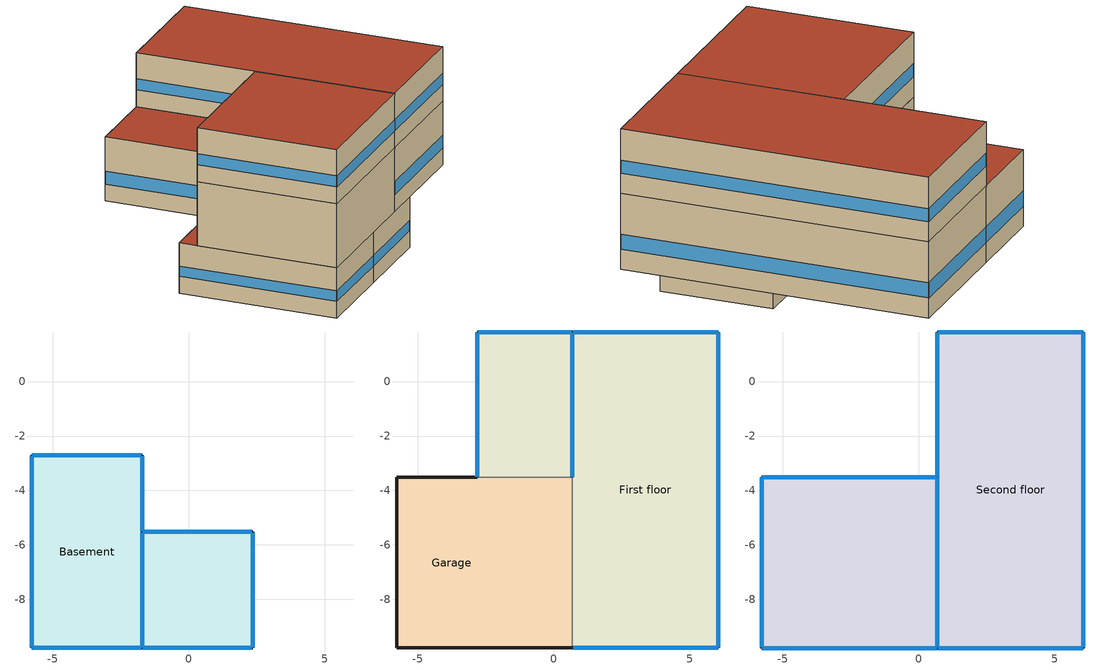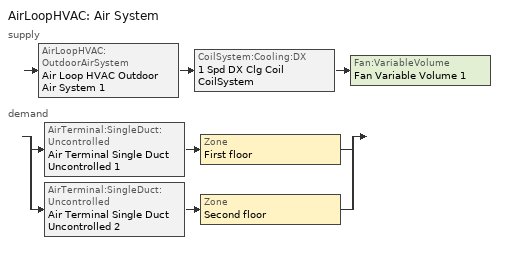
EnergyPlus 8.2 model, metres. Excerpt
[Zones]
Basement
 floor ground (ExtSlabCarpet 4in ClimateZone 1-8): 2.34,-5.52 2.34,-9.79 -1.71,-9.79 -1.71,-5.52 z-1.64; -1.71,-2.71 -1.71,-9.79 -5.78,-9.79 -5.78,-2.71 z-1.64
 wall outside (CBECS 1980-2004 ExtWall SteelFrame ClimateZone 5): -1.71,-9.79 -1.71,-5.52 -1.71,-2.71 -5.78,-2.71 -5.78,-9.79 -1.71,-9.79 2.34,-9.79 2.34,-5.52 -1.71,-5.52 z-1.64:0.65
 window (CBECS 1980-2004 ExtWindow ClimateZone 5): -1.71,-9.76 -1.71,-5.55 / -1.74,-2.71 -5.75,-2.71 / -5.75,-9.79 -1.74,-9.79 / 2.34,-9.76 2.34,-5.55 / -1.69,-9.79 2.31,-9.79 / 2.31,-5.52 -1.69,-5.52 / -5.78,-2.73 -5.78,-9.76 z-0.88:-0.42; -1.71,-5.49 -1.71,-2.73 z-0.88:-0.41
 roof outside (CBECS 1980-2004 ExtRoof IEAD ClimateZone 5b): -2.81,-3.51 -2.81,-2.71 -5.78,-2.71 -5.78,-3.51 z0.65
First floor
 floor to Basement (Interior Floor): 2.34,-5.52 2.34,-9.79 0.68,-9.79 0.68,-5.52 z0.65; -1.71,-2.71 -1.71,-3.51 -2.81,-3.51 -2.81,-2.71 z0.65
 floor ground (ExtSlabCarpet 4in ClimateZone 1-8): 0.68,1.82 0.68,-3.51 -1.71,-3.51 -1.71,-2.71 -2.81,-2.71 -2.81,1.82 z0.65; 6.04,1.82 6.04,-9.79 2.34,-9.79 2.34,-5.52 0.68,-5.52 0.68,1.82 z0.65
 wall outside (CBECS 1980-2004 ExtWall SteelFrame ClimateZone 5): 0.68,-9.79 6.04,-9.79 6.04,1.82 0.68,1.82 -2.81,1.82 -2.81,-3.51 / 0.68,1.82 0.68,-3.51 z0.65:3.54
 wall to Garage (Interior Wall): -2.81,-3.51 0.68,-3.51 0.68,-9.79 z0.65:3.54
 window (CBECS 1980-2004 ExtWindow ClimateZone 5): 0.66,1.82 -2.78,1.82 / 0.68,1.8 0.68,-3.49 / -2.81,1.8 -2.81,-3.49 / 6.04,-9.76 6.04,1.8 / 0.71,-9.79 6.02,-9.79 / 6.02,1.82 0.71,1.82 z1.41:1.99
 roof outside (CBECS 1980-2004 ExtRoof IEAD ClimateZone 5b): 0.68,-3.51 0.68,1.82 -2.81,1.82 -2.81,-3.51 z3.54
Garage
 floor to Basement (Interior Floor): 0.68,-5.52 0.68,-9.79 -1.71,-9.79 -1.71,-5.52 z0.65; -1.71,-3.51 -1.71,-9.79 -5.78,-9.79 -5.78,-3.51 z0.65
 floor ground (ExtSlabCarpet 4in ClimateZone 1-8): 0.68,-3.51 0.68,-5.52 -1.71,-5.52 -1.71,-3.51 z0.65
 wall outside (CBECS 1980-2004 ExtWall SteelFrame ClimateZone 5): -2.81,-3.51 -5.78,-3.51 -5.78,-9.79 0.68,-9.79 z0.65:3.54
Second floor
 floor to First floor (Interior Floor): 6.04,1.82 6.04,-9.79 0.68,-9.79 0.68,1.82 z3.54
 floor to Garage (Interior Floor): 0.68,-3.51 0.68,-9.79 -5.78,-9.79 -5.78,-3.51 z3.54
 wall outside (CBECS 1980-2004 ExtWall SteelFrame ClimateZone 5): 0.68,-3.51 0.68,-9.79 6.04,-9.79 6.04,1.82 0.68,1.82 0.68,-3.51 -5.78,-3.51 -5.78,-9.79 0.68,-9.79 z3.54:5.98
 window (CBECS 1980-2004 ExtWindow ClimateZone 5): 0.68,-3.54 0.68,-9.76 / 6.02,1.82 0.71,1.82 / 6.04,-9.76 6.04,1.8 / 0.71,-9.79 6.02,-9.79 / 0.68,1.8 0.68,-3.49 / -5.75,-9.79 0.66,-9.79 / 0.66,-3.51 -5.75,-3.51 / -5.78,-3.54 -5.78,-9.76 z4.3:4.79
 roof outside (CBECS 1980-2004 ExtRoof IEAD ClimateZone 5b): 6.04,-9.79 6.04,1.82 0.68,1.82 0.68,-9.79 z5.98; 0.68,-9.79 0.68,-3.51 -5.78,-3.51 -5.78,-9.79 z5.98
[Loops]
AirLoopHVAC 'Air System'
 supply: AirLoopHVAC:OutdoorAirSystem 'Air Loop HVAC Outdoor Air System 1' > CoilSystem:Cooling:DX '1 Spd DX Clg Coil CoilSystem' > Fan:VariableVolume 'Fan Variable Volume 1'
 demand: split
  | AirTerminal:SingleDuct:Uncontrolled 'Air Terminal Single Duct Uncontrolled 1' > Zone 'First floor'
  | AirTerminal:SingleDuct:Uncontrolled 'Air Terminal Single Duct Uncontrolled 2' > Zone 'Second floor'
[Building]
Building 1
[Site:Location]
Site 1: Latitude {deg}=39.74; Longitude {deg}=-105.18; Time Zone {hr}=-7; Elevation {m}=1829
[SizingPeriod:DesignDay] Month=7; Day of Month=21; Day Type=SummerDesignDay; Daily Dry-Bulb Temperature Range {deltaC}=15.2; Dry-Bulb Temperature Range Modifier Type=DefaultMultipliers; Barometric Pressure {Pa}=81198; Wind Speed {m/s}=4.9; Wind Direction {deg}=0; Rain Indicator=No; Snow Indicator=No; Daylight Saving Time Indicator=No; Solar Model Indicator=ASHRAETau; ASHRAE Clear Sky Optical Depth for Beam Irradiance (taub)=0.424; ASHRAE Clear Sky Optical Depth for Diffuse Irradiance (taud)=2.025
Name | Maximum Dry-Bulb Temperature {C} | Humidity Condition Type | Wetbulb or DewPoint at Maximum Dry-Bulb {C} | Enthalpy at Maximum Dry-Bulb {J/kg}
Denver Centennial  Golden   N Ann Clg .4% Condns DB=>MWB | 33 | Wetbulb | 15.7
Denver Centennial  Golden   N Ann Clg .4% Condns DP=>MDB | 20.2 | Dewpoint | 16.1
Denver Centennial  Golden   N Ann Clg .4% Condns Enth=>MDB | 27.3 | Enthalpy |  | 59700
Denver Centennial  Golden   N Ann Clg .4% Condns WB=>MDB | 27.3 | Wetbulb | 18.4
[Material] Thermal Absorptance=0.9
Name | Roughness | Thickness {m} | Conductivity {W/m-K} | Density {kg/m3} | Specific Heat {J/kg-K} | Solar Absorptance | Visible Absorptance
1/2IN Gypsum | Smooth | 0.0127 | 0.16 | 784.9 | 830 | 0.4 | 0.4
F16 Acoustic tile | MediumSmooth | 0.0191 | 0.06 | 368 | 590 | 0.3 | 0.3
G01a 19mm gypsum board | MediumSmooth | 0.019 | 0.16 | 800 | 1090 | 0.4 | 0.4
IEAD NonRes Roof Insulation-3.51 | MediumRough | 0.159569 | 0.049 | 265 | 836.8 | 0.7 | 0.7
M11 100mm lightweight concrete | MediumRough | 0.1016 | 0.53 | 1280 | 840 | 0.5 | 0.5
MAT-CC05 4 HW CONCRETE | Rough | 0.1016 | 1.311 | 2240 | 836.8 | 0.85 | 0.85
Metal Decking | MediumSmooth | 0.0015 | 45.006 | 7680 | 418.4 | 0.6 | 0.6
Roof Membrane | VeryRough | 0.0095 | 0.16 | 1121.29 | 1460 | 0.7 | 0.7
Steel Frame NonRes Wall Insulation-2.15 | MediumRough | 0.0895622 | 0.049 | 265 | 836.8 | 0.7 | 0.7
Wood Siding | MediumSmooth | 0.01 | 0.11 | 544.62 | 1210 | 0.78 | 0.78
[Material:AirGap]
Name | Thermal Resistance {m2-K/W}
F04 Wall air space resistance | 0.15
F05 Ceiling air space resistance | 0.18
[Material:NoMass]
CP02 CARPET PAD: Roughness=Smooth; Thermal Resistance {m2-K/W}=0.1; Thermal Absorptance=0.9; Solar Absorptance=0.8; Visible Absorptance=0.8
[WindowMaterial:SimpleGlazingSystem]
Fixed Window 3.35/0.39/0.31: U-Factor {W/m2-K}=3.35002; Solar Heat Gain Coefficient=0.39; Visible Transmittance=0.31
[Construction]
CBECS 1980-2004 ExtRoof IEAD ClimateZone 5b: Roof Membrane, IEAD NonRes Roof Insulation-3.51, Metal Decking
CBECS 1980-2004 ExtWall SteelFrame ClimateZone 5: Wood Siding, Steel Frame NonRes Wall Insulation-2.15, 1/2IN Gypsum
CBECS 1980-2004 ExtWindow ClimateZone 5: Fixed Window 3.35/0.39/0.31
ExtSlabCarpet 4in ClimateZone 1-8: MAT-CC05 4 HW CONCRETE, CP02 CARPET PAD
Interior Floor: F16 Acoustic tile, F05 Ceiling air space resistance, M11 100mm lightweight concrete
Interior Wall: G01a 19mm gypsum board, F04 Wall air space resistance, G01a 19mm gypsum board
[Zone]
Basement; First floor; Garage; Second floor
[ZoneControl:Thermostat] Control Object Type 1=ThermostatSetpoint:DualSetpoint
Name | Zone or ZoneList | Control Type Schedule | Control Name 1
First floor Thermostat | First floor | First floor Thermostat Schedule | Thermostat Setpoint Dual Setpoint 2
Second floor Thermostat | Second floor | Second floor Thermostat Schedule | Thermostat Setpoint Dual Setpoint 1
[ThermostatSetpoint:DualSetpoint] Heating Setpoint Temperature Schedule=MidriseApartment Apartment HtgSetp; Cooling Setpoint Temperature Schedule=MidriseApartment Apartment ClgSetp
Thermostat Setpoint Dual Setpoint 2; Thermostat Setpoint Dual Setpoint 1
[AirTerminal:SingleDuct:Uncontrolled] Availability Schedule=Always On Discrete; Maximum Air Flow Rate {m3/s}=AutoSize
Air Terminal Single Duct Uncontrolled 1; Air Terminal Single Duct Uncontrolled 2
[Zone equipment]
First floor: Air Terminal Single Duct Uncontrolled 1
Second floor: Air Terminal Single Duct Uncontrolled 2
[Sizing:Zone] Zone Cooling Design Supply Air Temperature Input Method=SupplyAirTemperature; Zone Cooling Design Supply Air Temperature {C}=14; Zone Heating Design Supply Air Temperature Input Method=SupplyAirTemperature; Zone Heating Design Supply Air Temperature {C}=40; Zone Cooling Design Supply Air Humidity Ratio {kgWater/kgDryAir}=0.0085; Zone Heating Design Supply Air Humidity Ratio {kgWater/kgDryAir}=0.008; Design Specification Outdoor Air Object=DOE Ref 1980-2004 - MidriseApartment - Corridor Ventilation; Cooling Design Air Flow Method=DesignDay; Cooling Design Air Flow Rate {m3/s}=0; Cooling Minimum Air Flow per Zone Floor Area {m3/s-m2}=0.000762; Cooling Minimum Air Flow {m3/s}=0; Cooling Minimum Air Flow Fraction=0; Heating Design Air Flow Method=DesignDay; Heating Design Air Flow Rate {m3/s}=0; Heating Maximum Air Flow per Zone Floor Area {m3/s-m2}=0.002032; Heating Maximum Air Flow {m3/s}=0.141576; Heating Maximum Air Flow Fraction=0.3
Name | Design Specification Zone Air Distribution Object
First floor | First floor Design Spec Zone Air Dist
Second floor | Second floor Design Spec Zone Air Dist
[DesignSpecification:ZoneAirDistribution] Zone Air Distribution Effectiveness in Cooling Mode=1; Zone Air Distribution Effectiveness in Heating Mode=1
First floor Design Spec Zone Air Dist; Second floor Design Spec Zone Air Dist
[Controller:MechanicalVentilation]
Controller Mechanical Ventilation 1: Availability Schedule=Always On Discrete; Demand Controlled Ventilation=No; System Outdoor Air Method=ZoneSum; Zone Name 1=First floor; Design Specification Outdoor Air Object Name 1=DOE Ref 1980-2004 - MidriseApartment - Corridor Ventilation; Design Specification Zone Air Distribution Object Name 1=First floor Design Spec Zone Air Dist; Zone Name 2=Second floor; Design Specification Outdoor Air Object Name 2=DOE Ref 1980-2004 - MidriseApartment - Corridor Ventilation; Design Specification Zone Air Distribution Object Name 2=Second floor Design Spec Zone Air Dist
[DesignSpecification:OutdoorAir]
DOE Ref 1980-2004 - MidriseApartment - Corridor Ventilation: Outdoor Air Method=Sum; Outdoor Air Flow per Person {m3/s-person}=0; Outdoor Air Flow per Zone Floor Area {m3/s-m2}=0.000254; Outdoor Air Flow per Zone {m3/s}=0; Outdoor Air Flow Air Changes per Hour {1/hr}=0
[AirLoopHVAC]
Air System: Design Supply Air Flow Rate {m3/s}=AutoSize
[Sizing:System]
Air System: Type of Load to Size On=Sensible; Design Outdoor Air Flow Rate {m3/s}=Autosize; Minimum System Air Flow Ratio=1; Preheat Design Temperature {C}=7; Preheat Design Humidity Ratio {kgWater/kgDryAir}=0.008; Precool Design Temperature {C}=12.8; Precool Design Humidity Ratio {kgWater/kgDryAir}=0.008; Central Cooling Design Supply Air Temperature {C}=12.8; Central Heating Design Supply Air Temperature {C}=40; Sizing Option=NonCoincident; 100% Outdoor Air in Cooling=Yes; 100% Outdoor Air in Heating=Yes; Central Cooling Design Supply Air Humidity Ratio {kgWater/kgDryAir}=0.0085; Central Heating Design Supply Air Humidity Ratio {kgWater/kgDryAir}=0.008; Cooling Design Air Flow Method=DesignDay; Cooling Design Air Flow Rate {m3/s}=0; Heating Design Air Flow Method=DesignDay; Heating Design Air Flow Rate {m3/s}=0; System Outdoor Air Method=ZoneSum
[AvailabilityManager:Scheduled] Schedule=Always On Discrete
Air System Availability Manager; Air Loop HVAC Outdoor Air System 1 Availability Manager
[Controller:OutdoorAir]
Controller Outdoor Air 1: Minimum Outdoor Air Flow Rate {m3/s}=Autosize; Maximum Outdoor Air Flow Rate {m3/s}=Autosize; Economizer Control Type=DifferentialDryBulb; Economizer Control Action Type=ModulateFlow; Economizer Maximum Limit Dry-Bulb Temperature {C}=28; Economizer Maximum Limit Enthalpy {J/kg}=64000; Economizer Minimum Limit Dry-Bulb Temperature {C}=-100; Lockout Type=NoLockout; Minimum Limit Type=FixedMinimum; Mechanical Ventilation Controller=Controller Mechanical Ventilation 1; High Humidity Control=No; Control High Indoor Humidity Based on Outdoor Humidity Ratio=Yes; Heat Recovery Bypass Control Type=BypassWhenWithinEconomizerLimits
[SetpointManager:MixedAir] Control Variable=Temperature
Node 12 OS Default SPM; Node 17 OS Default SPM
[CoilSystem:Cooling:DX]
1 Spd DX Clg Coil CoilSystem: Availability Schedule=Always On Discrete 1; Cooling Coil=1 Spd DX Clg Coil
[Coil:Cooling:DX:SingleSpeed]
1 Spd DX Clg Coil: Availability Schedule=Always On Discrete 1; Gross Rated Total Cooling Capacity {W}=10550; Gross Rated Sensible Heat Ratio=Autosize; Gross Rated Cooling COP {W/W}=3.7; Rated Air Flow Rate {m3/s}=Autosize; Rated Evaporator Fan Power Per Volume Flow Rate {W/(m3/s)}=773.3; Total Cooling Capacity Function of Temperature Curve=OS:Curve:Biquadratic 1; Total Cooling Capacity Function of Flow Fraction Curve=OS:Curve:Quadratic 1; Energy Input Ratio Function of Temperature Curve=OS:Curve:Biquadratic 2; Energy Input Ratio Function of Flow Fraction Curve=OS:Curve:Quadratic 2; Part Load Fraction Correlation Curve=OS:Curve:Quadratic 3; Condenser Type=AirCooled; Evaporative Condenser Effectiveness=0; Crankcase Heater Capacity {W}=0; Maximum Outdoor Dry-Bulb Temperature for Crankcase Heater Operation {C}=0; Basin Heater Capacity {W/K}=0; Basin Heater Setpoint Temperature {C}=10
[Fan:VariableVolume]
Fan Variable Volume 1: Availability Schedule=Always On Discrete; Fan Total Efficiency=0.8; Pressure Rise {Pa}=1017.592; Maximum Flow Rate {m3/s}=0.660726; Fan Power Minimum Flow Rate Input Method=FixedFlowRate; Fan Power Minimum Flow Fraction=0; Fan Power Minimum Air Flow Rate {m3/s}=0; Motor Efficiency=0.93; Motor In Airstream Fraction=1; Fan Power Coefficient 1=0.0407599; Fan Power Coefficient 2=0.088045; Fan Power Coefficient 3=-0.0729261; Fan Power Coefficient 4=0.94374; Fan Power Coefficient 5=0
[SetpointManager:SingleZone:Reheat]
Setpoint Manager Single Zone Reheat 1: Control Variable=Temperature; Minimum Supply Air Temperature {C}=-99; Maximum Supply Air Temperature {C}=99; Control Zone=First floor
[Schedule:Compact]
First floor Thermostat Schedule; Second floor Thermostat Schedule: Through: 12/31, For: AllDays, Until: 24:00, 4
[Schedule:Day:Interval]
MidriseApartment Apartment HtgSetp Default Schedule; Schedule Day 5; Schedule Day 4: No, 24:00, 21.1
MidriseApartment Apartment ClgSetp Default Schedule; Schedule Day 3; Schedule Day 2: No, 24:00, 23.9
[Schedule:Week:Daily]
Schedule:Week:Daily {99aad550-cfb1-4947-9c0e-4defd927d0a4}: MidriseApartment Apartment HtgSetp Default Schedule, MidriseApartment Apartment HtgSetp Default Schedule, MidriseApartment Apartment HtgSetp Default Schedule, MidriseApartment Apartment HtgSetp Default Schedule, MidriseApartment Apartment HtgSetp Default Schedule, MidriseApartment Apartment HtgSetp Default Schedule, MidriseApartment Apartment HtgSetp Default Schedule, MidriseApartment Apartment HtgSetp Default Schedule, Schedule Day 5, Schedule Day 4, MidriseApartment Apartment HtgSetp Default Schedule, MidriseApartment Apartment HtgSetp Default Schedule
Schedule:Week:Daily {b171fc87-846d-4e66-bdf1-6ec0b66db27b}: MidriseApartment Apartment ClgSetp Default Schedule, MidriseApartment Apartment ClgSetp Default Schedule, MidriseApartment Apartment ClgSetp Default Schedule, MidriseApartment Apartment ClgSetp Default Schedule, MidriseApartment Apartment ClgSetp Default Schedule, MidriseApartment Apartment ClgSetp Default Schedule, MidriseApartment Apartment ClgSetp Default Schedule, MidriseApartment Apartment ClgSetp Default Schedule, Schedule Day 3, Schedule Day 2, MidriseApartment Apartment ClgSetp Default Schedule, MidriseApartment Apartment ClgSetp Default Schedule
[Schedule:Year]
MidriseApartment Apartment HtgSetp: Schedule:Week:Daily {99aad550-cfb1-4947-9c0e-4defd927d0a4}, 1, 1, 12, 31
MidriseApartment Apartment ClgSetp: Schedule:Week:Daily {b171fc87-846d-4e66-bdf1-6ec0b66db27b}, 1, 1, 12, 31
[Schedule:Constant] Hourly Value=1
Always On Discrete; Always On Discrete 1
[Curve:Biquadratic] Minimum Value of x {BasedOnField A2}=17; Maximum Value of x {BasedOnField A2}=22; Minimum Value of y {BasedOnField A3}=13; Maximum Value of y {BasedOnField A3}=46
Name | Coefficient1 Constant | Coefficient2 x | Coefficient3 x**2 | Coefficient4 y | Coefficient5 y**2 | Coefficient6 x*y
OS:Curve:Biquadratic 1 | 0.42415 | 0.04426 | -0.00042 | 0.00333 | -8e-005 | -0.00021
OS:Curve:Biquadratic 2 | 1.23649 | -0.02431 | 0.00057 | -0.01434 | 0.00063 | -0.00038
[Curve:Quadratic]
Name | Coefficient1 Constant | Coefficient2 x | Coefficient3 x**2 | Minimum Value of x {BasedOnField A2} | Maximum Value of x {BasedOnField A2}
OS:Curve:Quadratic 1 | 0.77136 | 0.34053 | -0.11088 | 0.75918 | 1.13877
OS:Curve:Quadratic 2 | 1.2055 | -0.32953 | 0.12308 | 0.75918 | 1.13877
OS:Curve:Quadratic 3 | 0.771 | 0.229 | 0 | 0 | 1
